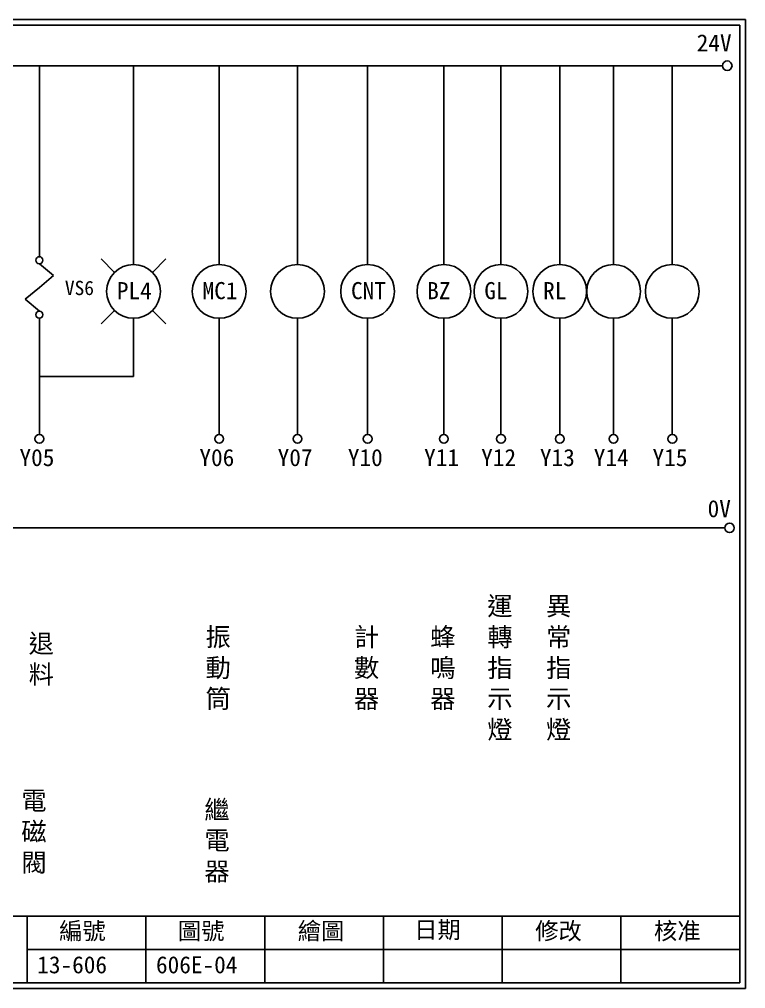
# Model space of a CAD drawing. Extents: x 926 to 1213, y 3 to 207.
# Drawn here: x 1059.8 to 1212.7, y 3 to 207 of the extents above; entities that cross this region are included whole.
import ezdxf

# ---------------------------------------------------------------- set-up
doc = ezdxf.new("R2010")
doc.units = 0
doc.layers.get('0').update_dxf_attribs({"linetype": 'CONTINUOUS'})
doc.layers.add('圖框層', color=7, linetype='CONTINUOUS')
doc.layers.add('標尺寸層', color=3, linetype='CONTINUOUS')
doc.styles.add('CNS', font='romanc.shx', dxfattribs={"bigfont": 'chineset.shx'})
doc.styles.add('STSL', font='KAIU.TTF')

msp = doc.modelspace()

# ---------------------------------------------------------------- linework, layer by layer
for p, q in [((1079.87, 153.73), (1077.05, 156.56)), ((1087.88, 153.73), (1090.71, 156.56)), ((1079.87, 145.73), (1077.05, 142.9)), ((1087.88, 145.73), (1090.71, 142.9))]:
    msp.add_line(p, q)
for centre in [(1208.88, 197.22), (1209.36, 99.96)]:
    msp.add_circle(centre, 1)
at = {"layer": '圖框層', "color": 7}
for p, q in [((1212.74, 206.97), (925.74, 206.97)), ((1212.74, 3), (1212.74, 206.97)), ((1211.49, 205.72), (926.99, 205.72)), ((1211.49, 4.25), (1211.49, 205.72)), ((926.99, 18.25), (1211.49, 18.25)), ((1061.49, 4.25), (1061.49, 18.25)), ((1086.49, 4.25), (1086.49, 18.25)), ((1111.49, 4.25), (1111.49, 18.25)), ((1136.49, 4.25), (1136.49, 18.25)), ((1161.49, 4.25), (1161.49, 18.25)), ((1186.49, 4.25), (1186.49, 18.25)), ((1061.49, 11.25), (1211.49, 11.25)), ((926.99, 4.25), (1211.49, 4.25)), ((925.74, 3), (1212.74, 3))]:
    msp.add_line(p, q, dxfattribs=at)
at = {"layer": '標尺寸層', "color": 7}
for p, q in [((930.28, 197.22), (1207.88, 197.22)), ((1064.05, 197.22), (1064.05, 157.03)), ((1083.88, 197.22), (1083.88, 155.39)), ((1101.92, 197.22), (1101.92, 155.39)), ((1118.39, 197.22), (1118.39, 155.39)), ((1133.17, 197.22), (1133.17, 155.39)), ((1149.22, 197.22), (1149.22, 155.39)), ((1161.24, 197.22), (1161.24, 155.39)), ((1173.61, 197.22), (1173.61, 155.39)), ((1184.94, 197.22), (1184.94, 155.39)), ((1197.31, 197.22), (1197.31, 155.39)), ((1064.05, 155.53), (1067.05, 153.04)), ((1064.05, 150.55), (1067.05, 153.04)), ((1064.05, 150.55), (1061.04, 148.06)), ((1064.05, 145.57), (1061.04, 148.06)), ((1064.05, 144.07), (1064.05, 119.62)), ((1083.88, 144.07), (1083.88, 131.84)), ((1101.92, 144.07), (1101.92, 119.62)), ((1118.39, 144.07), (1118.39, 119.62)), ((1133.17, 144.07), (1133.17, 119.62)), ((1149.22, 144.07), (1149.22, 119.62)), ((1161.24, 144.07), (1161.24, 119.62)), ((1173.61, 144.07), (1173.61, 119.62)), ((1184.94, 144.07), (1184.94, 119.62)), ((1197.31, 144.07), (1197.31, 119.62)), ((930.49, 99.96), (1208.36, 99.96))]:
    msp.add_line(p, q, dxfattribs=at)
at = {"layer": '標尺寸層'}
msp.add_line((1064.05, 131.84), (1083.88, 131.84), dxfattribs=at)
at = {"layer": '標尺寸層', "color": 7}
for centre, radius in [((1064.05, 156.28), 0.751), ((1083.88, 149.73), 5.66), ((1101.92, 149.73), 5.66), ((1118.39, 149.73), 5.66), ((1133.17, 149.73), 5.66), ((1149.22, 149.73), 5.66), ((1161.24, 149.73), 5.66), ((1173.61, 149.73), 5.66), ((1184.94, 149.73), 5.66), ((1197.31, 149.73), 5.66), ((1064.05, 144.82), 0.751), ((1064.05, 118.7), 0.92), ((1101.92, 118.7), 0.92), ((1118.39, 118.7), 0.92), ((1133.17, 118.7), 0.92), ((1149.22, 118.7), 0.92), ((1161.24, 118.7), 0.92), ((1173.61, 118.7), 0.92), ((1184.94, 118.7), 0.92), ((1197.31, 118.7), 0.92)]:
    msp.add_circle(centre, radius, dxfattribs=at)

# ---------------------------------------------------------------- texts
at = {"layer": '圖框層', "color": 4, "style": 'STSL'}
for s, height, p in [('24V', 3.6, (1202.44, 200.22)), ('VS6', 3, (1069.43, 148.95)), ('PL4', 3.6, (1080.37, 148.09)), ('MC1', 3.6, (1098.41, 148.09)), ('CNT', 3.6, (1129.66, 148.09)), ('BZ', 3.6, (1145.71, 148.09)), ('GL', 3.6, (1157.73, 148.09)), ('RL', 3.6, (1170.1, 148.09)), ('Y05', 3.6, (1059.87, 112.96)), ('Y06', 3.6, (1097.75, 112.96)), ('Y07', 3.6, (1114.22, 112.96)), ('Y10', 3.6, (1129, 112.96)), ('Y11', 3.6, (1145.05, 112.96)), ('Y12', 3.6, (1157.07, 112.96)), ('Y13', 3.6, (1169.44, 112.96)), ('Y14', 3.6, (1180.77, 112.96)), ('Y15', 3.6, (1193.14, 112.96)), ('0V', 3.6, (1204.74, 102.2)), ('編號', 3.6, (1068.21, 13.34)), ('圖號', 3.6, (1093.21, 13.34)), ('繪圖', 3.6, (1118.44, 13.34)), ('日期', 3.6, (1142.96, 13.59)), ('修改', 3.6, (1168.44, 13.34)), ('核准', 3.6, (1193.44, 13.34)), ('13-606', 3.6, (1063.61, 6.22)), ('606E-04', 3.6, (1088.61, 6.22))]:
    msp.add_text(s, height=height, dxfattribs=at).set_placement(p)
at = {"layer": '標尺寸層', "color": 7, "char_height": 3.9, "attachment_point": 5, "style": 'CNS'}
for s, insert, width in [('{\\fDFKai-SB|b0|i0|c136|p65;運轉指示燈}', (1161.02, 70.3), 2.8481), ('{\\fDFKai-SB|b0|i0|c136|p65;異常指示燈}', (1173.39, 70.3), 2.8481), ('{\\fDFKai-SB|b0|i0|c136|p65;退料}', (1064.46, 72.17), 2.8481), ('{\\fDFKai-SB|b0|i0|c136|p65;振動筒}', (1101.7, 70.3), 2.8481), ('{\\fDFKai-SB|b0|i0|c136|p65;計數器}', (1132.95, 70.3), 2.8481), ('{\\fDFKai-SB|b0|i0|c136|p65;蜂鳴器}', (1149, 70.3), 2.8481), ('{\\fDFKai-SB|b0|i0|c136|p65;電磁閥}', (1062.92, 35.84), 8.6627), ('{\\fDFKai-SB|b0|i0|c136|p65;繼電器}', (1101.46, 33.97), 8.6627)]:
    msp.add_mtext(s, dxfattribs=dict(at, insert=insert, width=width))

doc.saveas('drawing.dxf')
